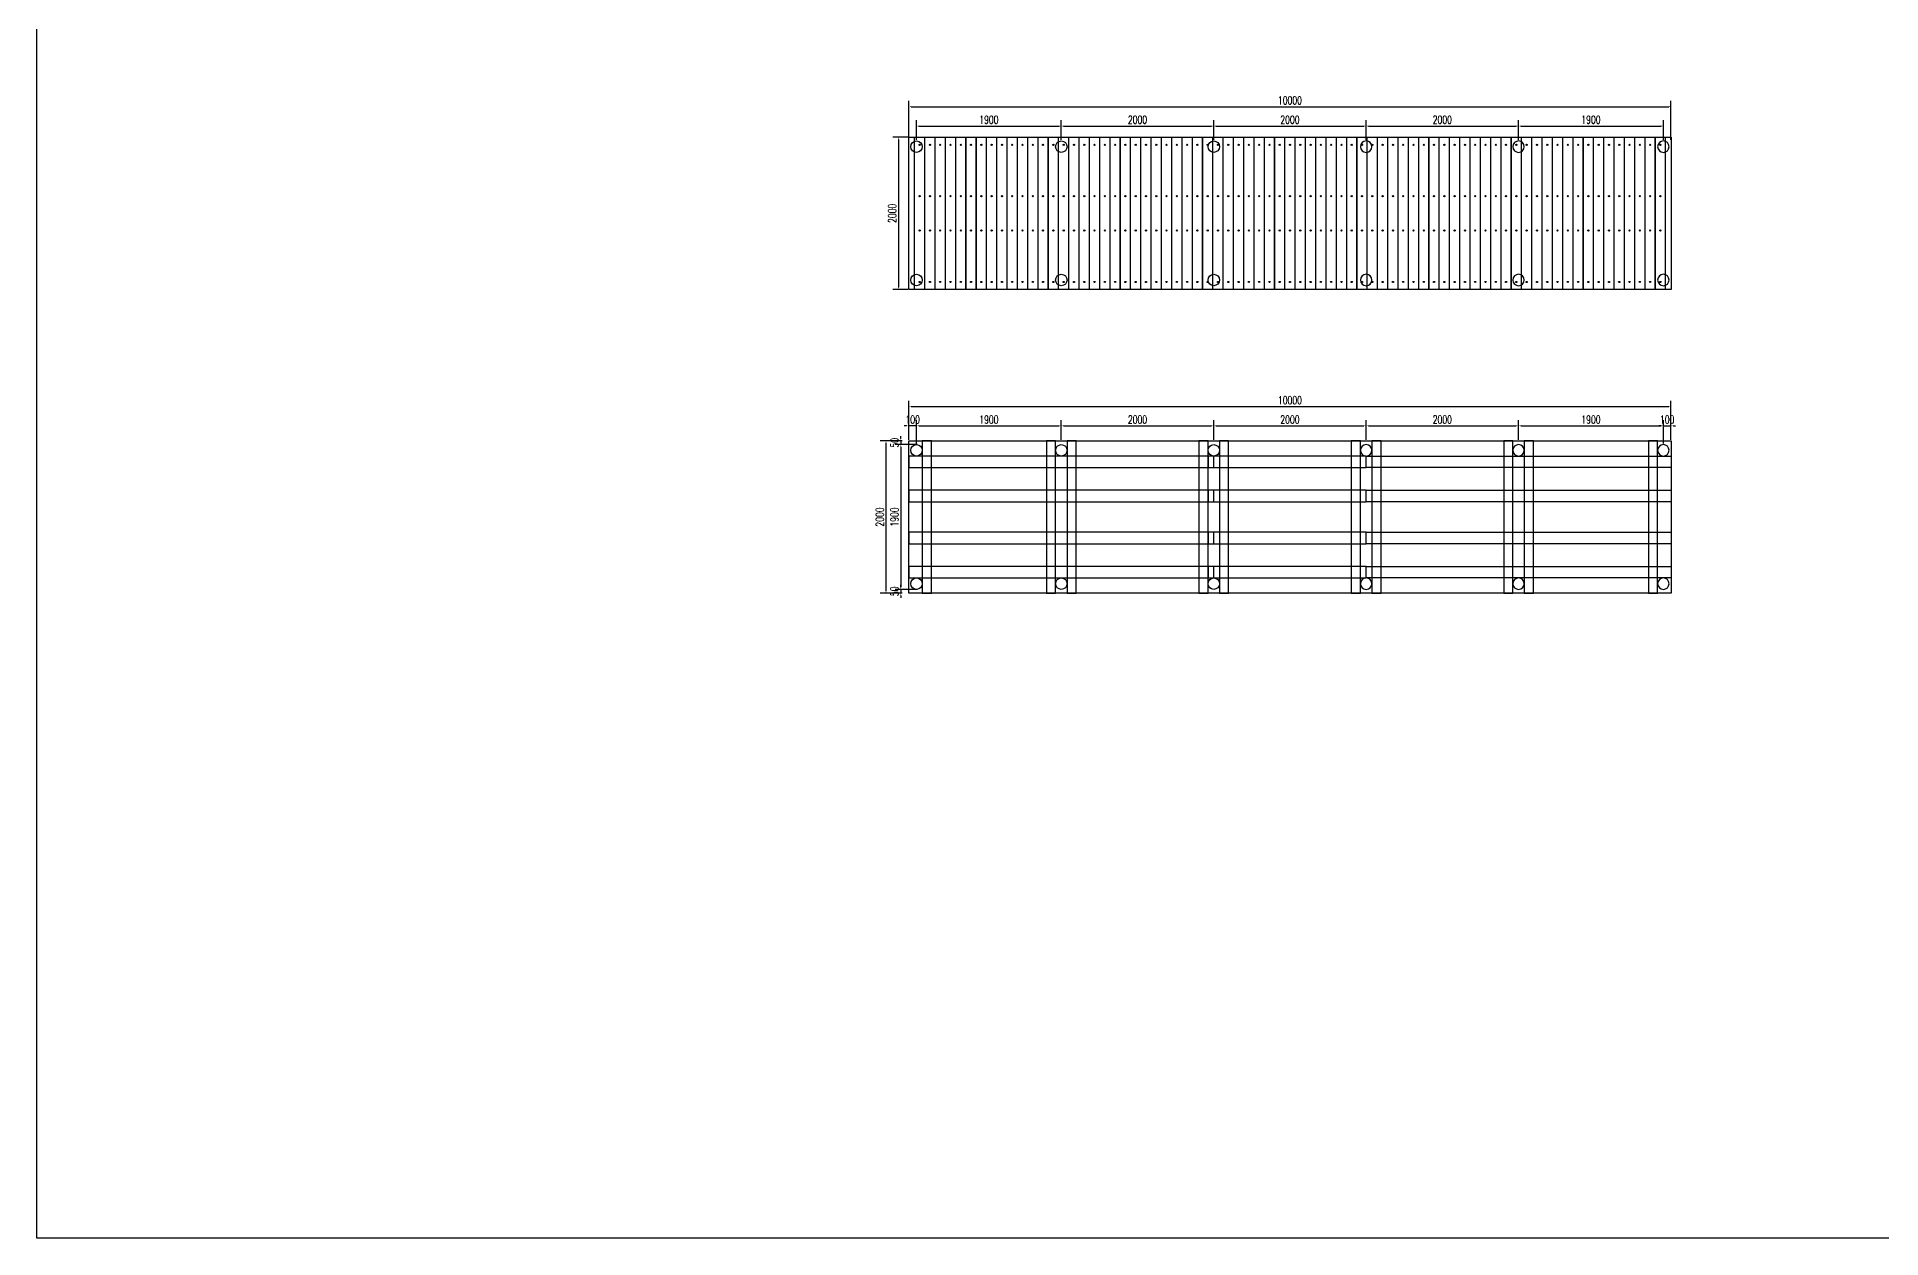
# Model space of a CAD drawing. Header units: millimetres. Extents: x -1442555 to 442606, y 1365385 to 2223627.
# Drawn here: x 361844 to 386043, y 1426251 to 1442015 of the extents above; entities that cross this region are included whole.
import ezdxf

# ---------------------------------------------------------------- set-up
doc = ezdxf.new("R2010")
doc.units = ezdxf.units.MM
doc.header["$LTSCALE"] = 10
doc.layers.get('0').update_dxf_attribs({"linetype": 'CONTINUOUS'})
doc.layers.get('DEFPOINTS').update_dxf_attribs({"linetype": 'CONTINUOUS'})
doc.layers.add('W-游步道中线', color=153, linetype='CONTINUOUS')
doc.layers.add('设计木栈道', color=1, linetype='CONTINUOUS')
doc.layers.add('碳化木', color=7, linetype='CONTINUOUS', true_color=0xc0b9a0)
doc.styles.add('STANDARD_T3', font='simplex.shx', dxfattribs={"width": 0.7, "bigfont": 'gbcbig.shx'})
doc.dimstyles.new('W&&30', dxfattribs={"dimtxt": 105, "dimasz": 30, "dimexe": 75, "dimexo": 90, "dimgap": 30, "dimtad": 1, "dimdec": 0, "dimzin": 0, "dimdsep": 46, "dimtxsty": 'STANDARD_T3', "dimcen": 0.09, "dimclrd": 1, "dimclre": 1, "dimclrt": 7, "dimazin": 2, "dimtfac": 1, "dimtdec": 0, "dimtix": 1, "dimtmove": 2, "dimatfit": 3, "dimfxl": 100, "dimtolj": 1, "dimtzin": 0, "dimarcsym": 0})

# ---------------------------------------------------------------- blocks, each defined once
blk = doc.blocks.new('*D490')
at = {"color": 1, "lineweight": -2, "transparency": 16777216}
for p, q in [((373196, 1436714), (372911, 1436714)), ((372986, 1434744), (372986, 1436684)), ((373196, 1434714), (372911, 1434714))]:
    blk.add_line(p, q, dxfattribs=at)
at = {"color": 1, "transparency": 16777216}
for points in [[(372981, 1436684), (372991, 1436684), (372986, 1436714)], [(372981, 1434744), (372991, 1434744), (372986, 1434714)]]:
    blk.add_solid(points, dxfattribs=at)
at = {"layer": 'DEFPOINTS', "color": 0, "transparency": 16777216}
for p in [(372986, 1436714), (373286, 1436714), (373286, 1434714)]:
    blk.add_point(p, dxfattribs=at)
at = {"color": 7, "transparency": 16777216, "insert": (372904, 1435714), "char_height": 105, "attachment_point": 5, "rotation": 90, "style": 'STANDARD_T3'}
blk.add_mtext('\\A1;2000', dxfattribs=at)
blk = doc.blocks.new('*D504')
at = {"color": 1, "lineweight": -2, "transparency": 16777216}
for p, q in [((375286, 1436729), (375286, 1436986)), ((377286, 1436729), (377286, 1436986)), ((375316, 1436911), (377256, 1436911))]:
    blk.add_line(p, q, dxfattribs=at)
at = {"color": 1, "transparency": 16777216}
for points in [[(375316, 1436916), (375316, 1436906), (375286, 1436911)], [(377256, 1436916), (377256, 1436906), (377286, 1436911)]]:
    blk.add_solid(points, dxfattribs=at)
at = {"layer": 'DEFPOINTS', "color": 0, "transparency": 16777216}
for p in [(377286, 1436911), (375286, 1436639), (377286, 1436639)]:
    blk.add_point(p, dxfattribs=at)
at = {"color": 7, "transparency": 16777216, "insert": (376286, 1436993), "char_height": 105, "attachment_point": 5, "style": 'STANDARD_T3'}
blk.add_mtext('\\A1;2000', dxfattribs=at)
blk = doc.blocks.new('*D505')
at = {"color": 1, "lineweight": -2, "transparency": 16777216}
for p, q in [((377286, 1436729), (377286, 1436986)), ((379286, 1436729), (379286, 1436986)), ((377316, 1436911), (379256, 1436911))]:
    blk.add_line(p, q, dxfattribs=at)
at = {"color": 1, "transparency": 16777216}
for points in [[(377316, 1436916), (377316, 1436906), (377286, 1436911)], [(379256, 1436916), (379256, 1436906), (379286, 1436911)]]:
    blk.add_solid(points, dxfattribs=at)
at = {"layer": 'DEFPOINTS', "color": 0, "transparency": 16777216}
for p in [(379286, 1436911), (377286, 1436639), (379286, 1436639)]:
    blk.add_point(p, dxfattribs=at)
at = {"color": 7, "transparency": 16777216, "insert": (378286, 1436993), "char_height": 105, "attachment_point": 5, "style": 'STANDARD_T3'}
blk.add_mtext('\\A1;2000', dxfattribs=at)
blk = doc.blocks.new('*D506')
at = {"color": 1, "lineweight": -2, "transparency": 16777216}
for p, q in [((379286, 1436729), (379286, 1436986)), ((381286, 1436729), (381286, 1436986)), ((379316, 1436911), (381256, 1436911))]:
    blk.add_line(p, q, dxfattribs=at)
at = {"color": 1, "transparency": 16777216}
for points in [[(379316, 1436916), (379316, 1436906), (379286, 1436911)], [(381256, 1436916), (381256, 1436906), (381286, 1436911)]]:
    blk.add_solid(points, dxfattribs=at)
at = {"layer": 'DEFPOINTS', "color": 0, "transparency": 16777216}
for p in [(381286, 1436911), (379286, 1436639), (381286, 1436639)]:
    blk.add_point(p, dxfattribs=at)
at = {"color": 7, "transparency": 16777216, "insert": (380286, 1436993), "char_height": 105, "attachment_point": 5, "style": 'STANDARD_T3'}
blk.add_mtext('\\A1;2000', dxfattribs=at)
blk = doc.blocks.new('*D491')
at = {"color": 1, "lineweight": -2, "transparency": 16777216}
for p, q in [((381286, 1436729), (381286, 1436986)), ((383186, 1436679), (383186, 1436986)), ((381316, 1436911), (383156, 1436911))]:
    blk.add_line(p, q, dxfattribs=at)
at = {"color": 1, "transparency": 16777216}
for points in [[(381316, 1436916), (381316, 1436906), (381286, 1436911)], [(383156, 1436916), (383156, 1436906), (383186, 1436911)]]:
    blk.add_solid(points, dxfattribs=at)
at = {"layer": 'DEFPOINTS', "color": 0, "transparency": 16777216}
for p in [(383186, 1436911), (381286, 1436639), (383186, 1436589)]:
    blk.add_point(p, dxfattribs=at)
at = {"color": 7, "transparency": 16777216, "insert": (382236, 1436993), "char_height": 105, "attachment_point": 5, "style": 'STANDARD_T3'}
blk.add_mtext('\\A1;1900', dxfattribs=at)
blk = doc.blocks.new('*D492')
at = {"color": 1, "lineweight": -2, "transparency": 16777216}
for p, q in [((373286, 1436729), (373286, 1437239)), ((383286, 1436729), (383286, 1437239)), ((373316, 1437164), (383256, 1437164))]:
    blk.add_line(p, q, dxfattribs=at)
at = {"color": 1, "transparency": 16777216}
for points in [[(373316, 1437169), (373316, 1437159), (373286, 1437164)], [(383256, 1437169), (383256, 1437159), (383286, 1437164)]]:
    blk.add_solid(points, dxfattribs=at)
at = {"layer": 'DEFPOINTS', "color": 0, "transparency": 16777216}
for p in [(383286, 1437164), (373286, 1436639), (383286, 1436639)]:
    blk.add_point(p, dxfattribs=at)
at = {"color": 7, "transparency": 16777216, "insert": (378286, 1437247), "char_height": 105, "attachment_point": 5, "style": 'STANDARD_T3'}
blk.add_mtext('\\A1;10000', dxfattribs=at)
blk = doc.blocks.new('*D494')
at = {"color": 1, "lineweight": -2, "transparency": 16777216}
for p, q in [((373271, 1440699), (373076, 1440699)), ((373151, 1440669), (373151, 1438729)), ((373271, 1438699), (373076, 1438699))]:
    blk.add_line(p, q, dxfattribs=at)
at = {"color": 1, "transparency": 16777216}
for points in [[(373146, 1440669), (373156, 1440669), (373151, 1440699)], [(373146, 1438729), (373156, 1438729), (373151, 1438699)]]:
    blk.add_solid(points, dxfattribs=at)
at = {"layer": 'DEFPOINTS', "color": 0, "transparency": 16777216}
for p in [(373361, 1440699), (373151, 1438699), (373361, 1438699)]:
    blk.add_point(p, dxfattribs=at)
at = {"color": 7, "transparency": 16777216, "insert": (373068, 1439699), "char_height": 105, "attachment_point": 5, "rotation": 90, "style": 'STANDARD_T3'}
blk.add_mtext('\\A1;2000', dxfattribs=at)
blk = doc.blocks.new('防腐木地板')
at = {"layer": '碳化木'}
blk.add_lwpolyline([(-65, 1050), (65, 1050), (65, -950), (-65, -950)], close=True, dxfattribs=at)
at = {"layer": '设计木栈道', "color": 1}
for centre in [(1, 950), (1, 276), (1, -175), (1, -850)]:
    blk.add_circle(centre, 8, dxfattribs=at)
blk = doc.blocks.new('*D495')
at = {"color": 1, "lineweight": -2, "transparency": 16777216}
for p, q in [((373386, 1440664), (373386, 1440920)), ((373416, 1440845), (375256, 1440845)), ((375286, 1440664), (375286, 1440920))]:
    blk.add_line(p, q, dxfattribs=at)
at = {"color": 1, "transparency": 16777216}
for points in [[(373416, 1440850), (373416, 1440840), (373386, 1440845)], [(375256, 1440850), (375256, 1440840), (375286, 1440845)]]:
    blk.add_solid(points, dxfattribs=at)
at = {"layer": 'DEFPOINTS', "color": 0, "transparency": 16777216}
for p in [(375286, 1440845), (373386, 1440574), (375286, 1440574)]:
    blk.add_point(p, dxfattribs=at)
at = {"color": 7, "transparency": 16777216, "insert": (374336, 1440928), "char_height": 105, "attachment_point": 5, "style": 'STANDARD_T3'}
blk.add_mtext('\\A1;1900', dxfattribs=at)
blk = doc.blocks.new('*D496')
at = {"color": 1, "lineweight": -2, "transparency": 16777216}
for p, q in [((375286, 1440664), (375286, 1440920)), ((375316, 1440845), (377256, 1440845)), ((377286, 1440664), (377286, 1440920))]:
    blk.add_line(p, q, dxfattribs=at)
at = {"color": 1, "transparency": 16777216}
for points in [[(375316, 1440850), (375316, 1440840), (375286, 1440845)], [(377256, 1440850), (377256, 1440840), (377286, 1440845)]]:
    blk.add_solid(points, dxfattribs=at)
at = {"layer": 'DEFPOINTS', "color": 0, "transparency": 16777216}
for p in [(377286, 1440845), (375286, 1440574), (377286, 1440574)]:
    blk.add_point(p, dxfattribs=at)
at = {"color": 7, "transparency": 16777216, "insert": (376286, 1440928), "char_height": 105, "attachment_point": 5, "style": 'STANDARD_T3'}
blk.add_mtext('\\A1;2000', dxfattribs=at)
blk = doc.blocks.new('*D497')
at = {"color": 1, "lineweight": -2, "transparency": 16777216}
for p, q in [((377286, 1440664), (377286, 1440920)), ((377316, 1440845), (379256, 1440845)), ((379286, 1440664), (379286, 1440920))]:
    blk.add_line(p, q, dxfattribs=at)
at = {"color": 1, "transparency": 16777216}
for points in [[(377316, 1440850), (377316, 1440840), (377286, 1440845)], [(379256, 1440850), (379256, 1440840), (379286, 1440845)]]:
    blk.add_solid(points, dxfattribs=at)
at = {"layer": 'DEFPOINTS', "color": 0, "transparency": 16777216}
for p in [(379286, 1440845), (377286, 1440574), (379286, 1440574)]:
    blk.add_point(p, dxfattribs=at)
at = {"color": 7, "transparency": 16777216, "insert": (378286, 1440928), "char_height": 105, "attachment_point": 5, "style": 'STANDARD_T3'}
blk.add_mtext('\\A1;2000', dxfattribs=at)
blk = doc.blocks.new('*D498')
at = {"color": 1, "lineweight": -2, "transparency": 16777216}
for p, q in [((379286, 1440664), (379286, 1440920)), ((379316, 1440845), (381256, 1440845)), ((381286, 1440664), (381286, 1440920))]:
    blk.add_line(p, q, dxfattribs=at)
at = {"color": 1, "transparency": 16777216}
for points in [[(379316, 1440850), (379316, 1440840), (379286, 1440845)], [(381256, 1440850), (381256, 1440840), (381286, 1440845)]]:
    blk.add_solid(points, dxfattribs=at)
at = {"layer": 'DEFPOINTS', "color": 0, "transparency": 16777216}
for p in [(381286, 1440845), (379286, 1440574), (381286, 1440574)]:
    blk.add_point(p, dxfattribs=at)
at = {"color": 7, "transparency": 16777216, "insert": (380286, 1440928), "char_height": 105, "attachment_point": 5, "style": 'STANDARD_T3'}
blk.add_mtext('\\A1;2000', dxfattribs=at)
blk = doc.blocks.new('*D499')
at = {"color": 1, "lineweight": -2, "transparency": 16777216}
for p, q in [((381286, 1440664), (381286, 1440920)), ((381316, 1440845), (383156, 1440845)), ((383186, 1440664), (383186, 1440920))]:
    blk.add_line(p, q, dxfattribs=at)
at = {"color": 1, "transparency": 16777216}
for points in [[(381316, 1440850), (381316, 1440840), (381286, 1440845)], [(383156, 1440850), (383156, 1440840), (383186, 1440845)]]:
    blk.add_solid(points, dxfattribs=at)
at = {"layer": 'DEFPOINTS', "color": 0, "transparency": 16777216}
for p in [(383186, 1440845), (381286, 1440574), (383186, 1440574)]:
    blk.add_point(p, dxfattribs=at)
at = {"color": 7, "transparency": 16777216, "insert": (382236, 1440928), "char_height": 105, "attachment_point": 5, "style": 'STANDARD_T3'}
blk.add_mtext('\\A1;1900', dxfattribs=at)
blk = doc.blocks.new('*D500')
at = {"color": 1, "lineweight": -2, "transparency": 16777216}
for p, q in [((373286, 1440664), (373286, 1441174)), ((373316, 1441099), (383256, 1441099)), ((383286, 1440664), (383286, 1441174))]:
    blk.add_line(p, q, dxfattribs=at)
at = {"color": 1, "transparency": 16777216}
for points in [[(373316, 1441104), (373316, 1441094), (373286, 1441099)], [(383256, 1441104), (383256, 1441094), (383286, 1441099)]]:
    blk.add_solid(points, dxfattribs=at)
at = {"layer": 'DEFPOINTS', "color": 0, "transparency": 16777216}
for p in [(383286, 1441099), (373286, 1440574), (383286, 1440574)]:
    blk.add_point(p, dxfattribs=at)
at = {"color": 7, "transparency": 16777216, "insert": (378286, 1441182), "char_height": 105, "attachment_point": 5, "style": 'STANDARD_T3'}
blk.add_mtext('\\A1;10000', dxfattribs=at)
blk = doc.blocks.new('*U486')
blk.add_circle((0, 0), 75)
blk = doc.blocks.new('*U487')
at = {"layer": 'W-游步道中线', "color": 0, "linetype": 'ByBlock', "lineweight": -2, "transparency": 16777216}
for p in [(0, 1750), (0, 0)]:
    blk.add_blockref('*U486', p, dxfattribs=at)
blk = doc.blocks.new('*D507')
at = {"color": 1, "lineweight": -2, "transparency": 16777216}
for p, q in [((373386, 1436679), (373386, 1436986)), ((375286, 1436729), (375286, 1436986)), ((373416, 1436911), (375256, 1436911))]:
    blk.add_line(p, q, dxfattribs=at)
at = {"color": 1, "transparency": 16777216}
for points in [[(373416, 1436916), (373416, 1436906), (373386, 1436911)], [(375256, 1436916), (375256, 1436906), (375286, 1436911)]]:
    blk.add_solid(points, dxfattribs=at)
at = {"layer": 'DEFPOINTS', "color": 0, "transparency": 16777216}
for p in [(375286, 1436911), (373386, 1436589), (375286, 1436639)]:
    blk.add_point(p, dxfattribs=at)
at = {"color": 7, "transparency": 16777216, "insert": (374336, 1436993), "char_height": 105, "attachment_point": 5, "style": 'STANDARD_T3'}
blk.add_mtext('\\A1;1900', dxfattribs=at)
blk = doc.blocks.new('*U529')
blk.add_circle((0, 0), 75)
blk = doc.blocks.new('*U531')
at = {"layer": 'W-游步道中线', "color": 0, "linetype": 'ByBlock', "lineweight": -2, "transparency": 16777216}
for p in [(0, 1750), (0, 0)]:
    blk.add_blockref('*U529', p, dxfattribs=at)
blk = doc.blocks.new('*U532')
blk.add_circle((0, 0), 75)
blk = doc.blocks.new('*U534')
at = {"layer": 'W-游步道中线', "color": 0, "linetype": 'ByBlock', "lineweight": -2, "transparency": 16777216}
for p in [(0, 1750), (0, 0)]:
    blk.add_blockref('*U532', p, dxfattribs=at)
blk = doc.blocks.new('*U535')
blk.add_circle((0, 0), 75)
blk = doc.blocks.new('*U537')
at = {"layer": 'W-游步道中线', "color": 0, "linetype": 'ByBlock', "lineweight": -2, "transparency": 16777216}
for p in [(0, 1750), (0, 0)]:
    blk.add_blockref('*U535', p, dxfattribs=at)
blk = doc.blocks.new('*U538')
blk.add_circle((0, 0), 75)
blk = doc.blocks.new('*U539')
at = {"layer": 'W-游步道中线', "color": 0, "linetype": 'ByBlock', "lineweight": -2, "transparency": 16777216}
for p in [(0, 1750), (0, 0)]:
    blk.add_blockref('*U538', p, dxfattribs=at)
blk = doc.blocks.new('*U540')
blk.add_circle((0, 0), 75)
blk = doc.blocks.new('*U541')
at = {"layer": 'W-游步道中线', "color": 0, "linetype": 'ByBlock', "lineweight": -2, "transparency": 16777216}
for p in [(0, 1750), (0, 0)]:
    blk.add_blockref('*U540', p, dxfattribs=at)
blk = doc.blocks.new('*D542')
at = {"color": 1, "lineweight": -2, "transparency": 16777216}
for p, q in [((373196, 1436714), (373105, 1436714)), ((373180, 1436744), (373180, 1436774)), ((373180, 1436714), (373180, 1436664)), ((373396, 1436664), (373105, 1436664)), ((373180, 1436634), (373180, 1436604))]:
    blk.add_line(p, q, dxfattribs=at)
at = {"color": 1, "transparency": 16777216}
for points in [[(373175, 1436744), (373185, 1436744), (373180, 1436714)], [(373175, 1436634), (373185, 1436634), (373180, 1436664)]]:
    blk.add_solid(points, dxfattribs=at)
at = {"layer": 'DEFPOINTS', "color": 0, "transparency": 16777216}
for p in [(373286, 1436714), (373180, 1436664), (373486, 1436664)]:
    blk.add_point(p, dxfattribs=at)
at = {"color": 7, "transparency": 16777216, "insert": (373098, 1436689), "char_height": 105, "attachment_point": 5, "rotation": 90, "style": 'STANDARD_T3'}
blk.add_mtext('\\A1;50', dxfattribs=at)
blk = doc.blocks.new('*D543')
at = {"color": 1, "lineweight": -2, "transparency": 16777216}
for p, q in [((373396, 1436664), (373105, 1436664)), ((373180, 1436634), (373180, 1434794)), ((373396, 1434764), (373105, 1434764))]:
    blk.add_line(p, q, dxfattribs=at)
at = {"color": 1, "transparency": 16777216}
for points in [[(373175, 1436634), (373185, 1436634), (373180, 1436664)], [(373175, 1434794), (373185, 1434794), (373180, 1434764)]]:
    blk.add_solid(points, dxfattribs=at)
at = {"layer": 'DEFPOINTS', "color": 0, "transparency": 16777216}
for p in [(373486, 1436664), (373180, 1434764), (373486, 1434764)]:
    blk.add_point(p, dxfattribs=at)
at = {"color": 7, "transparency": 16777216, "insert": (373098, 1435714), "char_height": 105, "attachment_point": 5, "rotation": 90, "style": 'STANDARD_T3'}
blk.add_mtext('\\A1;1900', dxfattribs=at)
blk = doc.blocks.new('*D544')
at = {"color": 1, "lineweight": -2, "transparency": 16777216}
for p, q in [((373396, 1434764), (373105, 1434764)), ((373180, 1434794), (373180, 1434824)), ((373180, 1434764), (373180, 1434714)), ((373196, 1434714), (373105, 1434714)), ((373180, 1434684), (373180, 1434654))]:
    blk.add_line(p, q, dxfattribs=at)
at = {"color": 1, "transparency": 16777216}
for points in [[(373175, 1434794), (373185, 1434794), (373180, 1434764)], [(373175, 1434684), (373185, 1434684), (373180, 1434714)]]:
    blk.add_solid(points, dxfattribs=at)
at = {"layer": 'DEFPOINTS', "color": 0, "transparency": 16777216}
for p in [(373486, 1434764), (373180, 1434714), (373286, 1434714)]:
    blk.add_point(p, dxfattribs=at)
at = {"color": 7, "transparency": 16777216, "insert": (373098, 1434739), "char_height": 105, "attachment_point": 5, "rotation": 90, "style": 'STANDARD_T3'}
blk.add_mtext('\\A1;50', dxfattribs=at)
blk = doc.blocks.new('*D545')
at = {"color": 1, "lineweight": -2, "transparency": 16777216}
for p, q in [((383186, 1436679), (383186, 1436986)), ((383286, 1436804), (383286, 1436986)), ((383156, 1436911), (383126, 1436911)), ((383186, 1436911), (383286, 1436911)), ((383316, 1436911), (383346, 1436911))]:
    blk.add_line(p, q, dxfattribs=at)
at = {"color": 1, "transparency": 16777216}
for points in [[(383156, 1436916), (383156, 1436906), (383186, 1436911)], [(383316, 1436916), (383316, 1436906), (383286, 1436911)]]:
    blk.add_solid(points, dxfattribs=at)
at = {"layer": 'DEFPOINTS', "color": 0, "transparency": 16777216}
for p in [(383286, 1436911), (383286, 1436714), (383186, 1436589)]:
    blk.add_point(p, dxfattribs=at)
at = {"color": 7, "transparency": 16777216, "insert": (383236, 1436993), "char_height": 105, "attachment_point": 5, "style": 'STANDARD_T3'}
blk.add_mtext('\\A1;100', dxfattribs=at)
blk = doc.blocks.new('*D546')
at = {"color": 1, "lineweight": -2, "transparency": 16777216}
for p, q in [((373286, 1436804), (373286, 1436986)), ((373386, 1436679), (373386, 1436986)), ((373256, 1436911), (373226, 1436911)), ((373386, 1436911), (373286, 1436911)), ((373416, 1436911), (373446, 1436911))]:
    blk.add_line(p, q, dxfattribs=at)
at = {"color": 1, "transparency": 16777216}
for points in [[(373256, 1436916), (373256, 1436906), (373286, 1436911)], [(373416, 1436916), (373416, 1436906), (373386, 1436911)]]:
    blk.add_solid(points, dxfattribs=at)
at = {"layer": 'DEFPOINTS', "color": 0, "transparency": 16777216}
for p in [(373286, 1436911), (373286, 1436714), (373386, 1436589)]:
    blk.add_point(p, dxfattribs=at)
at = {"color": 7, "transparency": 16777216, "insert": (373336, 1436993), "char_height": 105, "attachment_point": 5, "style": 'STANDARD_T3'}
blk.add_mtext('\\A1;100', dxfattribs=at)
blk = doc.blocks.new('*U565')
blk.add_circle((0, 0), 75)
blk = doc.blocks.new('*U566')
at = {"layer": 'W-游步道中线', "color": 0, "linetype": 'ByBlock', "lineweight": -2, "transparency": 16777216}
for p in [(0, 1750), (0, 0)]:
    blk.add_blockref('*U565', p, dxfattribs=at)
blk = doc.blocks.new('*U567')
blk.add_circle((0, 0), 75)
blk = doc.blocks.new('*U568')
at = {"layer": 'W-游步道中线', "color": 0, "linetype": 'ByBlock', "lineweight": -2, "transparency": 16777216}
for p in [(0, 1750), (0, 0)]:
    blk.add_blockref('*U567', p, dxfattribs=at)
blk = doc.blocks.new('*U569')
blk.add_circle((0, 0), 75)
blk = doc.blocks.new('*U570')
at = {"layer": 'W-游步道中线', "color": 0, "linetype": 'ByBlock', "lineweight": -2, "transparency": 16777216}
for p in [(0, 1750), (0, 0)]:
    blk.add_blockref('*U569', p, dxfattribs=at)
blk = doc.blocks.new('*U571')
blk.add_circle((0, 0), 75)
blk = doc.blocks.new('*U572')
at = {"layer": 'W-游步道中线', "color": 0, "linetype": 'ByBlock', "lineweight": -2, "transparency": 16777216}
for p in [(0, 1750), (0, 0)]:
    blk.add_blockref('*U571', p, dxfattribs=at)
blk = doc.blocks.new('*U560')
blk.add_circle((0, 0), 75)
blk = doc.blocks.new('*U562')
at = {"layer": 'W-游步道中线', "color": 0, "linetype": 'ByBlock', "lineweight": -2, "transparency": 16777216}
for p in [(0, 1750), (0, 0)]:
    blk.add_blockref('*U560', p, dxfattribs=at)
blk = doc.blocks.new('*U563')
blk.add_circle((0, 0), 75)
blk = doc.blocks.new('*U564')
at = {"layer": 'W-游步道中线', "color": 0, "linetype": 'ByBlock', "lineweight": -2, "transparency": 16777216}
for p in [(0, 1750), (0, 0)]:
    blk.add_blockref('*U563', p, dxfattribs=at)

msp = doc.modelspace()

# ---------------------------------------------------------------- linework, layer by layer
for points in [[(361844.4, 1457778.1), (409791.8, 1457778.1), (409791.8, 1426251.4), (361844.4, 1426251.4)], [(373286.3, 1440698.9), (383286.3, 1440698.9), (383286.3, 1438698.9), (373286.3, 1438698.9)], [(373286.3, 1436714.4), (383286.3, 1436714.4), (383286.3, 1434714.4), (373286.3, 1434714.4)]]:
    msp.add_lwpolyline(points, close=True)
at = {"layer": '设计木栈道', "color": 30}
for points in [[(373461.3, 1434714.4), (373581.3, 1434714.4), (373581.3, 1436714.4), (373461.3, 1436714.4)], [(375091.3, 1434714.4), (375211.3, 1434714.4), (375211.3, 1436714.4), (375091.3, 1436714.4)], [(375361.3, 1434714.4), (375481.3, 1434714.4), (375481.3, 1436714.4), (375361.3, 1436714.4)], [(377091.3, 1434714.4), (377211.3, 1434714.4), (377211.3, 1436714.4), (377091.3, 1436714.4)], [(377361.3, 1434714.4), (377481.3, 1434714.4), (377481.3, 1436714.4), (377361.3, 1436714.4)], [(379091.3, 1434714.4), (379211.3, 1434714.4), (379211.3, 1436714.4), (379091.3, 1436714.4)], [(379361.3, 1434714.4), (379481.3, 1434714.4), (379481.3, 1436714.4), (379361.3, 1436714.4)], [(381091.3, 1434714.4), (381211.3, 1434714.4), (381211.3, 1436714.4), (381091.3, 1436714.4)], [(381361.3, 1434714.4), (381481.3, 1434714.4), (381481.3, 1436714.4), (381361.3, 1436714.4)], [(382991.3, 1434714.4), (383111.3, 1434714.4), (383111.3, 1436714.4), (382991.3, 1436714.4)], [(373286.3, 1436364.4), (377286.3, 1436364.4), (377286.3, 1436514.4), (373286.3, 1436514.4)], [(377211.3, 1436364.4), (379286.3, 1436364.4), (379286.3, 1436514.4), (377211.3, 1436514.4)], [(383286.3, 1436364.4), (379286.3, 1436364.4), (379286.3, 1436514.4), (383286.3, 1436514.4)], [(373286.3, 1435914.4), (377286.3, 1435914.4), (377286.3, 1436064.4), (373286.3, 1436064.4)], [(377211.3, 1435914.4), (379286.3, 1435914.4), (379286.3, 1436064.4), (377211.3, 1436064.4)], [(383286.3, 1435914.4), (379286.3, 1435914.4), (379286.3, 1436064.4), (383286.3, 1436064.4)], [(373286.3, 1435364.4), (377286.3, 1435364.4), (377286.3, 1435514.4), (373286.3, 1435514.4)], [(377211.3, 1435364.4), (379286.3, 1435364.4), (379286.3, 1435514.4), (377211.3, 1435514.4)], [(383286.3, 1435364.4), (379286.3, 1435364.4), (379286.3, 1435514.4), (383286.3, 1435514.4)], [(373286.3, 1434914.4), (377286.3, 1434914.4), (377286.3, 1435064.4), (373286.3, 1435064.4)], [(377211.3, 1434914.4), (379286.3, 1434914.4), (379286.3, 1435064.4), (377211.3, 1435064.4)], [(383286.3, 1434914.4), (379286.3, 1434914.4), (379286.3, 1435064.4), (383286.3, 1435064.4)]]:
    msp.add_lwpolyline(points, close=True, dxfattribs=at)

# ---------------------------------------------------------------- block references
for p in [(373426.3, 1439648.9), (373561.3, 1439648.9), (373696.3, 1439648.9), (373831.3, 1439648.9), (373966.3, 1439648.9), (374101.3, 1439648.9), (374236.3, 1439648.9), (374371.3, 1439648.9), (374506.3, 1439648.9), (374641.3, 1439648.9), (374776.3, 1439648.9), (374911.3, 1439648.9), (375046.3, 1439648.9), (375181.3, 1439648.9), (375316.3, 1439648.9), (375451.3, 1439648.9), (375586.3, 1439648.9), (375721.3, 1439648.9), (375856.3, 1439648.9), (375991.3, 1439648.9), (376126.3, 1439648.9), (376261.3, 1439648.9), (376396.3, 1439648.9), (376531.3, 1439648.9), (376666.3, 1439648.9), (376801.3, 1439648.9), (376936.3, 1439648.9), (377071.3, 1439648.9), (377206.3, 1439648.9), (377341.3, 1439648.9), (377476.3, 1439648.9), (377611.3, 1439648.9), (377746.3, 1439648.9), (377881.3, 1439648.9), (378016.3, 1439648.9), (378151.3, 1439648.9), (378286.3, 1439648.9), (378421.3, 1439648.9), (378556.3, 1439648.9), (378691.3, 1439648.9), (378826.3, 1439648.9), (378961.3, 1439648.9), (379096.3, 1439648.9), (379231.3, 1439648.9), (379366.3, 1439648.9), (379501.3, 1439648.9), (379636.3, 1439648.9), (379771.3, 1439648.9), (379906.3, 1439648.9), (380041.3, 1439648.9), (380176.3, 1439648.9), (380311.3, 1439648.9), (380446.3, 1439648.9), (380581.3, 1439648.9), (380716.3, 1439648.9), (380851.3, 1439648.9), (380986.3, 1439648.9), (381121.3, 1439648.9), (381256.3, 1439648.9), (381391.3, 1439648.9), (381526.3, 1439648.9), (381661.3, 1439648.9), (381796.3, 1439648.9), (381931.3, 1439648.9), (382066.3, 1439648.9), (382201.3, 1439648.9), (382336.3, 1439648.9), (382471.3, 1439648.9), (382606.3, 1439648.9), (382741.3, 1439648.9), (382876.3, 1439648.9), (383011.3, 1439648.9), (383146.3, 1439648.9)]:
    msp.add_blockref('防腐木地板', p)
at = {"layer": 'W-游步道中线'}
for name, p in [('*U566', (373386.3, 1438823.9)), ('*U568', (375286.3, 1438823.9)), ('*U570', (377286.3, 1438823.9)), ('*U487', (373386.3, 1434839.4)), ('*U531', (375286.3, 1434839.4)), ('*U534', (377286.3, 1434839.4))]:
    msp.add_blockref(name, p, dxfattribs=at)
at = {"layer": 'W-游步道中线', "xscale": -1}
for name, p in [('*U564', (379286.3, 1438823.9)), ('*U562', (381286.3, 1438823.9)), ('*U572', (383186.3, 1438823.9)), ('*U541', (379286.3, 1434839.4)), ('*U539', (381286.3, 1434839.4)), ('*U537', (383186.3, 1434839.4))]:
    msp.add_blockref(name, p, dxfattribs=at)

# ---------------------------------------------------------------- dimensions: what is measured, and where the dimension line sits
for base, p1, p2, picture, middle in [((383286.3, 1441099), (373286.3, 1440573.9), (383286.3, 1440573.9), '*D500', (378286.3, 1441181.5)), ((375286.3, 1440845.5), (373386.3, 1440573.9), (375286.3, 1440573.9), '*D495', (374336.3, 1440928)), ((377286.3, 1440845.5), (375286.3, 1440573.9), (377286.3, 1440573.9), '*D496', (376286.3, 1440928)), ((379286.3, 1440845.5), (377286.3, 1440573.9), (379286.3, 1440573.9), '*D497', (378286.3, 1440928)), ((381286.3, 1440845.5), (379286.3, 1440573.9), (381286.3, 1440573.9), '*D498', (380286.3, 1440928)), ((383186.3, 1440845.5), (381286.3, 1440573.9), (383186.3, 1440573.9), '*D499', (382236.3, 1440928)), ((383286.3, 1437164.5), (373286.3, 1436639.4), (383286.3, 1436639.4), '*D492', (378286.3, 1437247)), ((373286.3, 1436910.9), (373386.3, 1436589.4), (373286.3, 1436714.4), '*D546', (373336.3, 1436993.4)), ((375286.3, 1436910.9), (373386.3, 1436589.4), (375286.3, 1436639.4), '*D507', (374336.3, 1436993.4)), ((377286.3, 1436910.9), (375286.3, 1436639.4), (377286.3, 1436639.4), '*D504', (376286.3, 1436993.4)), ((379286.3, 1436910.9), (377286.3, 1436639.4), (379286.3, 1436639.4), '*D505', (378286.3, 1436993.4)), ((381286.3, 1436910.9), (379286.3, 1436639.4), (381286.3, 1436639.4), '*D506', (380286.3, 1436993.4)), ((383186.3, 1436910.9), (381286.3, 1436639.4), (383186.3, 1436589.4), '*D491', (382236.3, 1436993.4)), ((383286.3, 1436910.9), (383186.3, 1436589.4), (383286.3, 1436714.4), '*D545', (383236.3, 1436993.4))]:
    dim = msp.add_linear_dim(base=base, p1=p1, p2=p2, dimstyle='W&&30')
    dim.commit()
    dim.dimension.update_dxf_attribs({"geometry": picture, "text_midpoint": middle})
for base, p1, p2, picture, middle in [((373150.6, 1438698.9), (373361.3, 1440698.9), (373361.3, 1438698.9), '*D494', (373068.1, 1439698.9)), ((372986.3, 1436714.4), (373286.3, 1434714.4), (373286.3, 1436714.4), '*D490', (372903.8, 1435714.4)), ((373180.2, 1436664.4), (373286.3, 1436714.4), (373486.3, 1436664.4), '*D542', (373097.7, 1436689.4)), ((373180.2, 1434764.4), (373486.3, 1436664.4), (373486.3, 1434764.4), '*D543', (373097.7, 1435714.4)), ((373180.2, 1434714.4), (373486.3, 1434764.4), (373286.3, 1434714.4), '*D544', (373097.7, 1434739.4))]:
    dim = msp.add_linear_dim(base=base, p1=p1, p2=p2, angle=90, dimstyle='W&&30')
    dim.commit()
    dim.dimension.update_dxf_attribs({"geometry": picture, "text_midpoint": middle})

doc.saveas('drawing.dxf')
